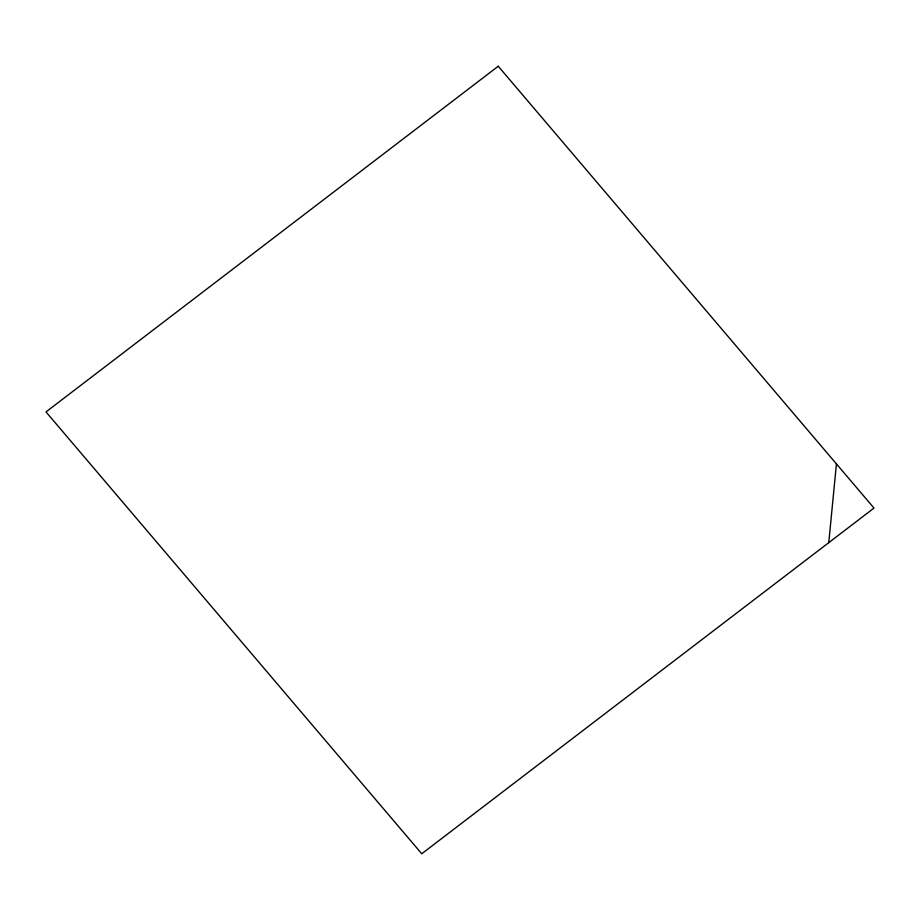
<?xml version="1.0" encoding="UTF-8"?>
<svg xmlns="http://www.w3.org/2000/svg" width="920" height="920" viewBox="0 0 920 920"><rect width="100%" height="100%" fill="white"/><g stroke="black" fill="none" stroke-linecap="round" stroke-linejoin="round"><path stroke-width="1.38" d="M828.77 542.65L836.429 463.898M498.249 66.24L46 411.918L421.751 853.76L874 508.081L498.249 66.24"/></g></svg>
